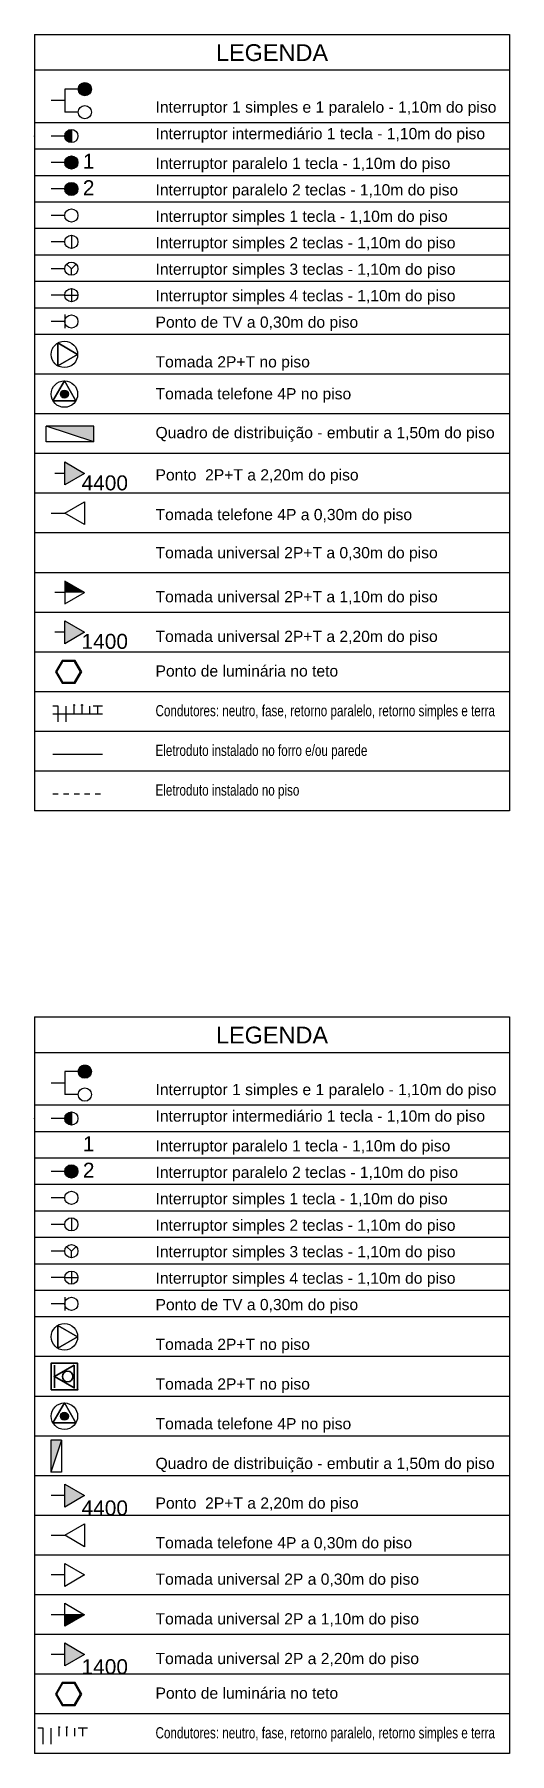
# Model space of a CAD drawing. Header units: millimetres. Extents: x 412 to 646, y 331 to 411.
# Drawn here: x 498.38 to 507.37, y 378.57 to 411.05 of the extents above; entities that cross this region are included whole.
import ezdxf
from ezdxf.enums import TextEntityAlignment as Align

# ---------------------------------------------------------------- set-up
doc = ezdxf.new("R2010")
doc.units = ezdxf.units.MM
doc.linetypes.add('CONTINU', pattern=[0])
doc.linetypes.add('HIDDEN2', pattern=[4.7625, 3.175, -1.5875])
for name, color, linetype in [('DI-Textos_do_quadro', 7, 'Continuous'), ('DI-Título_do_quadro', 1, 'Continuous'), ('E_INTERR', 6, 'Continuous'), ('E_LUMINO', 160, 'Continuous'), ('Elétrico', 5, 'Continuous'), ('P-SIMBOL', 6, 'Continuous'), ('Telefonia', 3, 'Continuous')]:
    doc.layers.add(name, color=color, linetype=linetype)
doc.layers.add('E_TOMADA', color=6, linetype='Continuous', lineweight=35)
doc.styles.add('ARIAL', font='arial.ttf')

# ---------------------------------------------------------------- blocks, each defined once
blk = doc.blocks.new('A$C700E70A8')
blk.add_line((-0.606, 0.116), (-0.606, -0.317))
at = {"linetype": 'Continuous'}
blk.add_lwpolyline([(-0.168, -0.35), (-0.668, -0.35), (-0.668, 0.15), (-0.168, 0.15)], close=True, dxfattribs=at)
blk.add_lwpolyline([(-0.231, 0.116), (-0.606, -0.1), (-0.231, -0.317), (-0.231, 0.116)], dxfattribs=at)
blk.add_circle((-0.356, -0.1), 0.1, dxfattribs=at)
for p in [(-0.668, 0.15), (-0.606, -0.1), (-0.168, -0.35)]:
    blk.add_point(p, dxfattribs=at)

msp = doc.modelspace()

# ---------------------------------------------------------------- hatches: boundary and pattern name
at = {"layer": 'Elétrico', "linetype": 'Continuous', "lineweight": -2}
msp.add_hatch(color=256, dxfattribs=at).paths.add_polyline_path([(499.508676, 403.349184), (499.508656, 403.648824), (498.605901, 403.648824)])
at = {"layer": 'Elétrico', "linetype": 'CONTINU'}
for points in [[(498.955056, 402.968978), (498.955056, 402.53598), (499.330056, 402.752479)], [(498.955056, 399.968978), (498.955056, 399.53598), (499.330056, 399.752479)]]:
    msp.add_hatch(color=256, dxfattribs=at).paths.add_polyline_path(points)
at = {"layer": 'Elétrico', "linetype": 'Continuous'}
msp.add_hatch(color=256, dxfattribs=at).paths.add_polyline_path([(499.330078, 400.502474), (498.955083, 400.718984), (498.955086, 400.502477)])
at = {"layer": 'Elétrico', "linetype": 'CONTINU'}
h = msp.add_hatch(color=256, dxfattribs=at)
h.paths.add_polyline_path([(498.904794, 398.787312), (499.154794, 398.787312), (499.279794, 399.003818), (499.154794, 399.220324), (498.904794, 399.220324), (498.779794, 399.003818)])
h.paths.add_polyline_path([(498.916341, 398.807312), (499.143247, 398.807312), (499.2567, 399.003818), (499.143247, 399.200324), (498.916341, 399.200324), (498.802888, 399.003818)], flags=16)
h = msp.add_hatch(color=256, dxfattribs=at)
h.paths.add_polyline_path([(498.904794, 379.474904), (499.154794, 379.474904), (499.279794, 379.69141), (499.154794, 379.907917), (498.904794, 379.907917), (498.779794, 379.69141)])
h.paths.add_polyline_path([(498.916341, 379.494904), (499.143247, 379.494904), (499.2567, 379.69141), (499.143247, 379.887917), (498.916341, 379.887917), (498.802888, 379.69141)], flags=16)
at = {"layer": 'P-SIMBOL', "linetype": 'Continuous', "lineweight": -2}
for points in [[(499.212578, 410.012424), (499.213053, 410.001532), (499.214477, 409.990723), (499.216836, 409.98008), (499.220115, 409.969682), (499.224287, 409.95961), (499.229321, 409.949939), (499.235179, 409.940745), (499.241815, 409.932095), (499.249181, 409.924057), (499.257219, 409.916692), (499.265868, 409.910055), (499.275063, 409.904197), (499.284733, 409.899163), (499.294806, 409.894991), (499.305203, 409.891713), (499.315847, 409.889353), (499.326656, 409.88793), (499.337548, 409.887455), (499.34844, 409.88793), (499.359249, 409.889353), (499.369893, 409.891713), (499.38029, 409.894991), (499.390363, 409.899164), (499.400033, 409.904198), (499.409228, 409.910055), (499.417877, 409.916692), (499.425915, 409.924058), (499.43328, 409.932096), (499.439917, 409.940745), (499.445775, 409.94994), (499.450809, 409.95961), (499.454981, 409.969683), (499.458259, 409.98008), (499.460619, 409.990724), (499.462042, 410.001533), (499.462518, 410.012424), (499.337548, 410.012425)], [(499.462547, 410.012424), (499.462072, 410.023316), (499.460649, 410.034125), (499.458289, 410.044769), (499.455011, 410.055166), (499.450839, 410.065238), (499.445805, 410.074909), (499.439947, 410.084104), (499.43331, 410.092753), (499.425945, 410.100791), (499.417907, 410.108156), (499.409258, 410.114793), (499.400063, 410.120651), (499.390393, 410.125685), (499.380321, 410.129857), (499.369923, 410.133135), (499.359279, 410.135495), (499.34847, 410.136918), (499.337579, 410.137394), (499.326687, 410.136918), (499.315878, 410.135495), (499.305234, 410.133136), (499.294837, 410.129857), (499.284764, 410.125685), (499.275094, 410.120651), (499.265899, 410.114793), (499.25725, 410.108156), (499.249212, 410.100791), (499.241846, 410.092753), (499.235209, 410.084104), (499.229352, 410.074909), (499.224318, 410.065239), (499.220146, 410.055166), (499.216867, 410.044769), (499.214508, 410.034125), (499.213085, 410.023316), (499.212609, 410.012424), (499.337578, 410.012425)], [(499.081087, 409.252479), (499.081093, 409.127479), (498.956093, 409.127479), (498.9571, 409.146877), (498.968087, 409.180778), (498.98008, 409.201778), (498.994088, 409.217777), (499.015084, 409.23378), (499.041085, 409.246078), (499.067086, 409.251778), (499.081093, 409.25148)], [(499.081087, 409.002479), (499.081093, 409.127479), (498.956093, 409.127479), (498.9571, 409.108177), (498.968087, 409.07428), (498.98008, 409.05328), (498.994088, 409.037277), (499.015084, 409.021278), (499.041085, 409.00898), (499.067086, 409.00328), (499.081093, 409.003578)], [(499.081087, 408.752479), (499.081093, 408.627479), (498.956093, 408.627479), (498.9571, 408.646877), (498.968087, 408.680778), (498.98008, 408.701778), (498.994088, 408.717777), (499.015084, 408.73378), (499.041085, 408.746078), (499.067086, 408.751777), (499.081093, 408.75148)], [(499.0811, 408.752479), (499.081093, 408.627479), (499.206093, 408.627479), (499.205086, 408.646877), (499.1941, 408.680778), (499.182107, 408.701778), (499.168099, 408.717777), (499.147103, 408.73378), (499.121102, 408.746078), (499.095101, 408.751777), (499.081093, 408.75148)], [(499.081087, 408.502479), (499.081093, 408.627479), (498.956093, 408.627479), (498.9571, 408.608177), (498.968087, 408.57428), (498.98008, 408.55328), (498.994088, 408.537277), (499.015084, 408.521278), (499.041085, 408.50898), (499.067086, 408.50328), (499.081093, 408.503578)], [(499.0811, 408.502479), (499.081093, 408.627479), (499.206093, 408.627479), (499.205086, 408.608177), (499.1941, 408.57428), (499.182107, 408.55328), (499.168099, 408.537277), (499.147103, 408.521278), (499.121102, 408.50898), (499.095101, 408.50328), (499.081093, 408.503578)], [(499.081087, 408.252479), (499.081093, 408.127479), (498.956093, 408.127479), (498.9571, 408.146877), (498.968087, 408.180778), (498.98008, 408.201778), (498.994088, 408.217777), (499.015084, 408.23378), (499.041085, 408.246078), (499.067086, 408.251777), (499.081093, 408.25148)], [(499.081087, 408.002479), (499.081093, 408.127479), (498.956093, 408.127479), (498.9571, 408.108177), (498.968087, 408.07428), (498.98008, 408.05328), (498.994088, 408.037277), (499.015084, 408.021278), (499.041085, 408.00898), (499.067086, 408.00328), (499.081093, 408.003578)], [(499.0811, 408.252479), (499.081093, 408.127479), (499.206093, 408.127479), (499.205086, 408.146877), (499.1941, 408.180778), (499.182107, 408.201778), (499.168099, 408.217777), (499.147103, 408.23378), (499.121102, 408.246078), (499.095101, 408.251777), (499.081093, 408.25148)], [(499.0811, 408.002479), (499.081093, 408.127479), (499.206093, 408.127479), (499.205086, 408.108177), (499.1941, 408.07428), (499.182107, 408.05328), (499.168099, 408.037277), (499.147103, 408.021278), (499.121102, 408.00898), (499.095101, 408.00328), (499.081093, 408.003578)], [(499.212578, 391.450016), (499.213053, 391.439125), (499.214477, 391.428316), (499.216836, 391.417672), (499.220115, 391.407274), (499.224287, 391.397202), (499.229321, 391.387532), (499.235179, 391.378337), (499.241815, 391.369687), (499.249181, 391.361649), (499.257219, 391.354284), (499.265868, 391.347647), (499.275063, 391.341789), (499.284733, 391.336755), (499.294806, 391.332583), (499.305203, 391.329305), (499.315847, 391.326945), (499.326656, 391.325522), (499.337548, 391.325047), (499.34844, 391.325522), (499.359249, 391.326945), (499.369893, 391.329305), (499.38029, 391.332584), (499.390363, 391.336756), (499.400033, 391.34179), (499.409228, 391.347648), (499.417877, 391.354284), (499.425915, 391.36165), (499.43328, 391.369688), (499.439917, 391.378337), (499.445775, 391.387532), (499.450809, 391.397202), (499.454981, 391.407275), (499.458259, 391.417672), (499.460619, 391.428316), (499.462042, 391.439125), (499.462518, 391.450016), (499.337548, 391.450017)], [(499.462547, 391.450016), (499.462072, 391.460908), (499.460649, 391.471717), (499.458289, 391.482361), (499.455011, 391.492758), (499.450839, 391.502831), (499.445805, 391.512501), (499.439947, 391.521696), (499.43331, 391.530345), (499.425945, 391.538383), (499.417907, 391.545748), (499.409258, 391.552385), (499.400063, 391.558243), (499.390393, 391.563277), (499.380321, 391.567449), (499.369923, 391.570728), (499.359279, 391.573087), (499.34847, 391.57451), (499.337579, 391.574986), (499.326687, 391.57451), (499.315878, 391.573087), (499.305234, 391.570728), (499.294837, 391.567449), (499.284764, 391.563277), (499.275094, 391.558243), (499.265899, 391.552385), (499.25725, 391.545749), (499.249212, 391.538383), (499.241846, 391.530345), (499.235209, 391.521696), (499.229352, 391.512501), (499.224318, 391.502831), (499.220146, 391.492758), (499.216867, 391.482361), (499.214508, 391.471717), (499.213085, 391.460908), (499.212609, 391.450016), (499.337578, 391.450017)], [(499.081087, 390.690072), (499.081093, 390.565072), (498.956093, 390.565072), (498.9571, 390.58447), (498.968087, 390.618371), (498.98008, 390.639371), (498.994088, 390.65537), (499.015084, 390.671373), (499.041085, 390.683671), (499.067086, 390.689371), (499.081093, 390.689073)], [(499.081087, 390.440072), (499.081093, 390.565072), (498.956093, 390.565072), (498.9571, 390.54577), (498.968087, 390.511873), (498.98008, 390.490873), (498.994088, 390.47487), (499.015084, 390.458871), (499.041085, 390.446573), (499.067086, 390.440873), (499.081093, 390.441171)], [(499.081087, 389.690072), (499.081093, 389.565072), (498.956093, 389.565072), (498.9571, 389.58447), (498.968087, 389.618371), (498.98008, 389.639371), (498.994088, 389.65537), (499.015084, 389.671373), (499.041085, 389.683671), (499.067086, 389.68937), (499.081093, 389.689073)], [(499.081087, 389.440072), (499.081093, 389.565072), (498.956093, 389.565072), (498.9571, 389.54577), (498.968087, 389.511873), (498.98008, 389.490873), (498.994088, 389.47487), (499.015084, 389.458871), (499.041085, 389.446573), (499.067086, 389.440873), (499.081093, 389.441171)], [(499.0811, 389.690072), (499.081093, 389.565072), (499.206093, 389.565072), (499.205086, 389.58447), (499.1941, 389.618371), (499.182107, 389.639371), (499.168099, 389.65537), (499.147103, 389.671373), (499.121102, 389.683671), (499.095101, 389.68937), (499.081093, 389.689073)], [(499.0811, 389.440072), (499.081093, 389.565072), (499.206093, 389.565072), (499.205086, 389.54577), (499.1941, 389.511873), (499.182107, 389.490873), (499.168099, 389.47487), (499.147103, 389.458871), (499.121102, 389.446573), (499.095101, 389.440873), (499.081093, 389.441171)], [(498.892635, 384.487527), (498.692875, 384.487514), (498.692875, 383.885677)], [(498.955085, 383.223574), (499.330086, 383.440072), (498.955086, 383.656572)], [(498.955085, 381.190072), (499.330086, 381.190072), (498.955086, 380.973572)], [(498.955065, 380.223572), (499.330056, 380.440072), (498.955056, 380.656571)]]:
    msp.add_hatch(color=256, dxfattribs=at).paths.add_polyline_path(points)
at = {"layer": 'Telefonia', "linetype": 'Continuous'}
for points in [[(499.024074, 404.252479, 1), (498.874074, 404.252479, 1)], [(499.024074, 384.940072, 1), (498.874074, 384.940072, 1)]]:
    msp.add_hatch(color=256, dxfattribs=at).paths.add_polyline_path(points)

# ---------------------------------------------------------------- linework, layer by layer
at = {"layer": 'E_INTERR', "linetype": 'Continuous'}
for p, q in [((498.381196, 411.048179), (507.369416, 411.048179)), ((507.369416, 411.048179), (507.369416, 397.877479)), ((498.381196, 410.377479), (507.369416, 410.377479)), ((507.369416, 410.298179), (507.369416, 396.377479)), ((507.369416, 409.377479), (498.381196, 409.377479)), ((507.369416, 408.877479), (498.381196, 408.877479)), ((507.369416, 408.377479), (498.381196, 408.377479)), ((507.369416, 407.877479), (498.381196, 407.877479)), ((507.369416, 407.877479), (498.381196, 407.877479)), ((507.369416, 407.377479), (498.381196, 407.377479)), ((507.369416, 406.877479), (498.381196, 406.877479)), ((507.369416, 406.377479), (498.381196, 406.377479)), ((498.956063, 406.120746), (499.206063, 406.120746)), ((499.081063, 406.245746), (499.081063, 405.995746)), ((507.369416, 405.877479), (498.381196, 405.877479)), ((507.369416, 405.377479), (498.381196, 405.377479)), ((507.369416, 404.627479), (498.381196, 404.627479)), ((507.369416, 403.877479), (498.381196, 403.877479)), ((507.369416, 403.127479), (498.381196, 403.127479)), ((507.369416, 402.377479), (498.381196, 402.377479)), ((507.369416, 401.627479), (498.381196, 401.627479)), ((507.369416, 400.877479), (498.381196, 400.877479)), ((507.369416, 400.127479), (498.381196, 400.127479)), ((507.369416, 399.377479), (498.381196, 399.377479)), ((507.369416, 398.627479), (498.381196, 398.627479)), ((507.369416, 397.877479), (498.381196, 397.877479)), ((507.369416, 397.127479), (498.381196, 397.127479)), ((507.369416, 396.377479), (498.381196, 396.377479)), ((498.381196, 392.485772), (498.381196, 378.565072)), ((498.381196, 392.485772), (507.369416, 392.485772)), ((507.369416, 392.485772), (507.369416, 379.315072)), ((498.381196, 391.815072), (507.369416, 391.815072)), ((507.369416, 391.735772), (507.369416, 378.565072)), ((498.956063, 387.558338), (499.206063, 387.558338)), ((499.081063, 387.683338), (499.081063, 387.433338)), ((507.369416, 380.065072), (498.381196, 380.065072)), ((507.369416, 379.315072), (498.381196, 379.315072)), ((507.369416, 378.565072), (498.381196, 378.565072))]:
    msp.add_line(p, q, dxfattribs=at)
at = {"layer": 'E_INTERR', "color": 7, "linetype": 'Continuous'}
for p, q in [((507.369416, 390.815072), (498.381196, 390.815072)), ((507.369416, 390.315072), (498.381196, 390.315072)), ((507.369416, 389.815072), (498.381196, 389.815072)), ((507.369416, 389.315072), (498.381196, 389.315072)), ((507.369416, 389.315072), (498.381196, 389.315072)), ((507.369416, 388.815072), (498.381196, 388.815072)), ((507.369416, 388.315072), (498.381196, 388.315072)), ((507.369416, 387.815072), (498.381196, 387.815072)), ((507.369416, 387.315072), (498.381196, 387.315072)), ((507.369416, 386.815072), (498.381196, 386.815072)), ((507.369416, 386.065072), (498.381196, 386.065072)), ((507.369416, 385.315072), (498.381196, 385.315072)), ((507.369416, 384.565072), (498.381196, 384.565072)), ((507.369416, 383.815072), (498.381196, 383.815072)), ((507.369416, 383.065072), (498.381196, 383.065072)), ((507.369416, 382.315072), (498.381196, 382.315072)), ((507.369416, 381.565072), (498.381196, 381.565072)), ((507.369416, 380.815072), (498.381196, 380.815072))]:
    msp.add_line(p, q, dxfattribs=at)
at = {"layer": 'E_INTERR', "linetype": 'Continuous'}
for p in [(498.381196, 409.127479), (498.381196, 390.565072)]:
    msp.add_point(p, dxfattribs=at)
at = {"layer": 'Elétrico', "linetype": 'Continuous', "lineweight": -2}
for p, q in [((499.508656, 403.349183), (498.605901, 403.648824)), ((498.605901, 403.349183), (498.605901, 403.648824)), ((499.508656, 403.648824), (498.605901, 403.648824)), ((499.508656, 403.349183), (499.508656, 403.648824)), ((499.508656, 403.349183), (498.605901, 403.349183)), ((498.955056, 402.53598), (498.955056, 402.968978)), ((498.955056, 402.968978), (499.330056, 402.752479)), ((499.330056, 402.752479), (498.955056, 402.53598)), ((498.955056, 399.53598), (498.955056, 399.968978)), ((498.955056, 399.968978), (499.330056, 399.752479)), ((499.330056, 399.752479), (498.955056, 399.53598))]:
    msp.add_line(p, q, dxfattribs=at)
at = {"layer": 'Elétrico', "linetype": 'Continuous'}
for p, q in [((498.955056, 402.752479), (498.767559, 402.752479)), ((498.955086, 400.502479), (498.767589, 400.502479)), ((498.955056, 399.752479), (498.767559, 399.752479)), ((498.832418, 398.357944), (498.732428, 398.357944)), ((498.832418, 398.057944), (498.832418, 398.357944)), ((498.982418, 398.057944), (498.982418, 398.357944)), ((499.132418, 398.208012), (499.132418, 398.35808)), ((499.282418, 398.207944), (499.282418, 398.358012)), ((499.432418, 398.207944), (499.432418, 398.358012)), ((499.669909, 398.358012), (499.494926, 398.358012)), ((499.582418, 398.208012), (499.582418, 398.358012)), ((498.547788, 379.045537), (498.447798, 379.045537)), ((498.547788, 378.745537), (498.547788, 379.045537)), ((498.697788, 378.745537), (498.697788, 379.045537)), ((498.847788, 378.895604), (498.847788, 379.045672)), ((498.997788, 378.895537), (498.997788, 379.045604)), ((499.147788, 378.895537), (499.147788, 379.045604)), ((499.385279, 379.045604), (499.210296, 379.045604)), ((499.297788, 378.895604), (499.297788, 379.045604))]:
    msp.add_line(p, q, dxfattribs=at)
at = {"layer": 'Elétrico', "linetype": 'CONTINU'}
for p, q in [((498.732428, 398.207944), (499.669909, 398.207944)), ((498.732428, 397.446605), (499.669909, 397.446605))]:
    msp.add_line(p, q, dxfattribs=at)
at = {"layer": 'Elétrico', "linetype": 'HIDDEN2', "ltscale": 0.025}
msp.add_line((498.732428, 396.696605), (499.669909, 396.696605), dxfattribs=at)
at = {"layer": 'Elétrico', "linetype": 'Continuous'}
for points in [[(498.824081, 405.002479), (498.824081, 405.002479), (498.824081, 405.218979), (499.199081, 405.002479), (498.824081, 404.785979), (498.824081, 405.002479)], [(498.904794, 398.787312), (499.154794, 398.787312), (499.279794, 399.003818), (499.154794, 399.220324), (498.904794, 399.220324), (498.779794, 399.003818), (498.904794, 398.787312)], [(498.824081, 386.440072), (498.824081, 386.440072), (498.824081, 386.656572), (499.199081, 386.440072), (498.824081, 386.223572), (498.824081, 386.440072)], [(498.904794, 379.474904), (499.154794, 379.474904), (499.279794, 379.69141), (499.154794, 379.907917), (498.904794, 379.907917), (498.779794, 379.69141), (498.904794, 379.474904)]]:
    msp.add_lwpolyline(points, dxfattribs=at)
for points in [[(498.824081, 405.218979), (498.824081, 404.785979), (499.199081, 405.002479), (498.824081, 405.218979, 1.732025404)], [(498.955089, 400.285974), (499.330086, 400.502479), (498.955083, 400.718984), (498.955089, 400.285974, 1.732025404)], [(498.824081, 386.656572), (498.824081, 386.223572), (499.199081, 386.440072), (498.824081, 386.656572, 1.732025404)]]:
    msp.add_lwpolyline(points, format="xyb", dxfattribs=at)
for points in [[(498.916341, 398.807312), (499.143247, 398.807312), (499.2567, 399.003818), (499.143247, 399.200324), (498.916341, 399.200324), (498.802888, 399.003818)], [(498.916341, 379.494904), (499.143247, 379.494904), (499.2567, 379.69141), (499.143247, 379.887917), (498.916341, 379.887917), (498.802888, 379.69141)]]:
    msp.add_lwpolyline(points, close=True, dxfattribs=at)
for centre, radius in [((498.949074, 405.002479), 0.250007), ((499.132418, 398.376762), 0.009375), ((499.282418, 398.376762), 0.009375), ((498.949074, 386.440072), 0.250007), ((498.847788, 379.064354), 0.009375), ((498.997788, 379.064354), 0.009375)]:
    msp.add_circle(centre, radius, dxfattribs=at)
at = {"layer": 'P-SIMBOL', "linetype": 'Continuous'}
msp.add_line((498.381196, 411.048179), (498.381196, 396.377479), dxfattribs=at)
at = {"layer": 'P-SIMBOL', "linetype": 'Continuous', "lineweight": -2}
for p, q in [((498.956063, 410.012424), (498.956063, 409.579424)), ((499.212075, 410.012424), (498.956063, 410.012424)), ((498.956063, 409.795923), (498.699074, 409.795923)), ((499.212075, 409.579424), (498.956063, 409.579424)), ((498.956093, 409.127479), (498.699074, 409.127479)), ((499.081093, 409.252479), (499.081093, 409.002479)), ((499.081093, 408.752479), (499.081093, 408.502479)), ((498.956093, 408.627479), (498.699074, 408.627479)), ((498.956093, 408.127479), (498.699074, 408.127479)), ((499.081093, 408.252479), (499.081093, 408.002479)), ((498.956063, 407.627479), (498.699074, 407.627479)), ((498.956063, 407.127479), (498.699074, 407.127479)), ((499.081063, 407.252479), (499.081063, 407.002479)), ((499.081063, 406.620746), (498.992074, 406.709144)), ((499.081063, 406.620746), (499.169076, 406.709144)), ((498.956063, 406.620746), (498.699074, 406.620746)), ((499.081063, 406.495746), (499.081063, 406.620746)), ((498.956063, 406.120746), (498.699074, 406.120746)), ((498.956093, 405.753848), (498.956093, 405.496829)), ((498.956093, 405.624339), (498.699074, 405.624339)), ((498.955086, 400.718978), (499.330086, 400.502479)), ((498.956063, 391.450017), (498.956063, 391.017017)), ((499.212075, 391.450017), (498.956063, 391.450017)), ((498.956063, 391.233516), (498.699074, 391.233516)), ((499.212075, 391.017017), (498.956063, 391.017017)), ((498.956093, 390.565072), (498.699074, 390.565072)), ((499.081093, 390.690072), (499.081093, 390.440072)), ((498.956093, 389.565072), (498.699074, 389.565072)), ((499.081093, 389.690072), (499.081093, 389.440072)), ((498.956063, 389.065072), (498.699074, 389.065072)), ((498.956063, 388.565072), (498.699074, 388.565072)), ((499.081063, 388.690072), (499.081063, 388.440072)), ((498.956063, 388.058338), (498.699074, 388.058338)), ((499.081063, 388.058338), (498.992074, 388.146736)), ((499.081063, 388.058338), (499.169076, 388.146736)), ((499.081063, 387.933338), (499.081063, 388.058338)), ((498.956063, 387.558338), (498.699074, 387.558338)), ((498.956093, 387.061931), (498.699074, 387.061931)), ((498.956093, 387.19144), (498.956093, 386.934421)), ((498.892636, 384.487514), (498.692875, 383.885677)), ((498.692875, 384.487514), (498.692875, 383.885677)), ((498.892636, 384.487514), (498.692875, 384.487514)), ((498.892636, 384.487514), (498.892636, 383.885677)), ((498.892636, 383.885677), (498.692875, 383.885677)), ((498.955086, 383.656572), (499.330086, 383.440072)), ((498.955086, 383.223573), (498.955086, 383.656572)), ((498.955086, 383.440072), (498.699074, 383.440072)), ((499.330086, 383.440072), (498.955086, 383.223573)), ((498.699074, 382.690072), (498.955086, 382.690072)), ((498.955086, 382.690072), (499.330086, 382.906571)), ((499.330086, 382.473573), (498.955086, 382.690072)), ((499.330086, 382.906571), (499.330086, 382.473573)), ((498.955086, 381.723569), (498.955086, 382.156571)), ((498.955086, 382.156571), (499.330086, 381.940072)), ((498.955086, 381.940072), (498.699074, 381.940072)), ((499.330086, 381.940072), (498.955086, 381.723569)), ((498.955086, 380.973572), (498.955086, 381.406571)), ((498.955086, 381.406571), (499.330086, 381.190072)), ((498.955086, 381.190072), (498.699074, 381.190072)), ((499.330086, 381.190072), (498.955086, 380.973572)), ((499.330086, 381.190072), (498.955086, 381.190072)), ((498.955056, 380.440072), (498.699074, 380.440072)), ((498.955056, 380.223573), (498.955056, 380.656571)), ((498.955056, 380.656571), (499.330056, 380.440072)), ((499.330056, 380.440072), (498.955056, 380.223573))]:
    msp.add_line(p, q, dxfattribs=at)
at = {"layer": 'P-SIMBOL', "linetype": 'Continuous', "lineweight": 0}
for p, q in [((499.337548, 410.012425), (499.212578, 410.012424)), ((499.337578, 410.012425), (499.212609, 410.012424)), ((499.337548, 410.012425), (499.462518, 410.012424)), ((499.337578, 410.012425), (499.462547, 410.012424)), ((499.337548, 391.450017), (499.212578, 391.450016)), ((499.337578, 391.450017), (499.212609, 391.450016)), ((499.337548, 391.450017), (499.462518, 391.450016)), ((499.337578, 391.450017), (499.462547, 391.450016))]:
    msp.add_line(p, q, dxfattribs=at)
at = {"layer": 'P-SIMBOL', "linetype": 'Continuous', "lineweight": -2}
for centre in [(499.337075, 410.012424), (499.337075, 409.579424), (499.081093, 409.127479), (499.081093, 408.627479), (499.081093, 408.127479), (499.081063, 407.627479), (499.081063, 407.127479), (499.081063, 406.620746), (499.081063, 406.120746), (499.081093, 405.624339), (499.337075, 391.450017), (499.337075, 391.017017), (499.081093, 390.565072), (499.081093, 389.565072), (499.081063, 389.065072), (499.081063, 388.565072), (499.081063, 388.058338), (499.081063, 387.558338), (499.081093, 387.061931)]:
    msp.add_circle(centre, 0.125, dxfattribs=at)
at = {"layer": 'P-SIMBOL', "linetype": 'Continuous', "lineweight": 0}
for centre, radius, start, end in [((499.337548, 410.012425), 0.12497, 180.0001553, 359.9998461), ((499.337578, 410.012425), 0.124969, 359.9998461, 180.0001553), ((499.337548, 391.450017), 0.12497, 180.0001553, 359.9998461), ((499.337578, 391.450017), 0.124969, 359.9998461, 180.0001553)]:
    msp.add_arc(centre, radius, start, end, dxfattribs=at)
at = {"layer": 'Telefonia', "linetype": 'Continuous', "lineweight": -2}
for p, q in [((498.955086, 402.002479), (499.330086, 402.218978)), ((499.330086, 402.218978), (499.330086, 401.78598)), ((498.699074, 402.002479), (498.955086, 402.002479)), ((499.330086, 401.78598), (498.955086, 402.002479))]:
    msp.add_line(p, q, dxfattribs=at)
at = {"layer": 'Telefonia', "linetype": 'Continuous'}
for points in [[(498.949074, 404.127487), (498.949074, 404.127487), (498.732574, 404.127487), (498.949074, 404.502487), (499.165574, 404.127487), (498.949074, 404.127487)], [(498.949074, 384.815079), (498.949074, 384.815079), (498.732574, 384.815079), (498.949074, 385.190079), (499.165574, 384.815079), (498.949074, 384.815079)]]:
    msp.add_lwpolyline(points, dxfattribs=at)
for points in [[(498.732574, 404.127487), (499.165574, 404.127487), (498.949074, 404.502487), (498.732574, 404.127487, 1.732025404)], [(498.732574, 384.815079), (499.165574, 384.815079), (498.949074, 385.190079), (498.732574, 384.815079, 1.732025404)]]:
    msp.add_lwpolyline(points, format="xyb", dxfattribs=at)
for centre, radius in [((498.949074, 404.252479), 0.250007), ((498.949074, 404.252479), 0.075), ((498.949074, 384.940072), 0.250007), ((498.949074, 384.940072), 0.075)]:
    msp.add_circle(centre, radius, dxfattribs=at)

# ---------------------------------------------------------------- block references
at = {"layer": 'E_TOMADA', "linetype": 'Continuous'}
msp.add_blockref('A$C700E70A8', (499.367538, 385.790522), dxfattribs=at)

# ---------------------------------------------------------------- texts
at = {"layer": 'DI-Textos_do_quadro', "linetype": 'Continuous', "lineweight": -2, "style": 'ARIAL'}
for s, p in [('Interruptor 1 simples e 1 paralelo - 1,10m do piso', (500.672743, 409.504813)), ('Interruptor intermediário 1 tecla - 1,10m do piso', (500.672743, 409.004813)), ('Interruptor paralelo 1 tecla - 1,10m do piso', (500.672743, 408.442111)), ('Interruptor paralelo 2 teclas - 1,10m do piso', (500.672743, 407.942111)), ('Interruptor simples 1 tecla - 1,10m do piso', (500.672743, 407.442111)), ('Interruptor simples 2 teclas - 1,10m do piso', (500.672743, 406.942111)), ('Interruptor simples 3 teclas - 1,10m do piso', (500.672743, 406.442111)), ('Interruptor simples 4 teclas - 1,10m do piso', (500.672743, 405.942111)), ('Ponto de TV a 0,30m do piso', (500.672743, 405.442111)), ('Tomada 2P+T no piso', (500.672743, 404.692111)), ('Tomada telefone 4P no piso', (500.672743, 404.088867)), ('Quadro de distribuição - embutir a 1,50m do piso', (500.672743, 403.355305)), ('Ponto  2P+T a 2,20m do piso', (500.672743, 402.556347)), ('Tomada telefone 4P a 0,30m do piso', (500.672743, 401.806347)), ('Tomada universal 2P+T a 0,30m do piso ', (500.672743, 401.08641)), ('Tomada universal 2P+T a 1,10m do piso ', (500.672743, 400.254813)), ('Tomada universal 2P+T a 2,20m do piso', (500.672743, 399.504813)), ('Ponto de luminária no teto', (500.672743, 398.851421)), ('Interruptor 1 simples e 1 paralelo - 1,10m do piso', (500.672743, 390.942405)), ('Interruptor intermediário 1 tecla - 1,10m do piso', (500.672743, 390.442405)), ('Interruptor paralelo 1 tecla - 1,10m do piso', (500.672743, 389.879703)), ('Interruptor paralelo 2 teclas - 1,10m do piso', (500.672743, 389.379703)), ('Interruptor simples 1 tecla - 1,10m do piso', (500.672743, 388.879703)), ('Interruptor simples 2 teclas - 1,10m do piso', (500.672743, 388.379703)), ('Interruptor simples 3 teclas - 1,10m do piso', (500.672743, 387.879703)), ('Interruptor simples 4 teclas - 1,10m do piso', (500.672743, 387.379703)), ('Ponto de TV a 0,30m do piso', (500.672743, 386.879703)), ('Tomada 2P+T no piso', (500.672743, 386.129703)), ('Tomada 2P+T no piso', (500.672743, 385.379703)), ('Tomada telefone 4P no piso', (500.672743, 384.629703)), ('Quadro de distribuição - embutir a 1,50m do piso', (500.672743, 383.879703)), ('Ponto  2P+T a 2,20m do piso', (500.672743, 383.129703)), ('Tomada telefone 4P a 0,30m do piso', (500.672743, 382.379703)), ('Tomada universal 2P a 0,30m do piso ', (500.672743, 381.692405)), ('Tomada universal 2P a 1,10m do piso ', (500.672743, 380.942405)), ('Tomada universal 2P a 2,20m do piso', (500.672743, 380.192405)), ('Ponto de luminária no teto', (500.672743, 379.539013))]:
    msp.add_text(s, height=0.21179999, dxfattribs=at).set_placement(p, align=Align.BOTTOM_LEFT)
at = {"layer": 'DI-Textos_do_quadro', "linetype": 'Continuous', "lineweight": -2, "style": 'ARIAL', "width": 0.745}
for s, p in [('Condutores: neutro, fase, retorno paralelo, retorno simples e terra', (500.672743, 398.101421)), ('Eletroduto instalado no forro e/ou parede', (500.672743, 397.351421)), ('Eletroduto instalado no piso', (500.672743, 396.601421)), ('Condutores: neutro, fase, retorno paralelo, retorno simples e terra', (500.672743, 378.789013))]:
    msp.add_text(s, height=0.21179999, dxfattribs=at).set_placement(p, align=Align.BOTTOM_LEFT)
at = {"layer": 'DI-Título_do_quadro', "color": 7, "linetype": 'Continuous', "lineweight": -2, "style": 'ARIAL'}
for p in [(502.875743, 410.449494), (502.875743, 391.887087)]:
    msp.add_text('LEGENDA', height=0.3177, dxfattribs=at).set_placement(p, align=Align.BOTTOM_CENTER)
at = {"layer": 'E_LUMINO', "linetype": 'Continuous', "lineweight": -2, "style": 'ARIAL'}
msp.add_text('1400', height=0.2824, dxfattribs=at).set_placement((499.712743, 399.354196), align=Align.BOTTOM_CENTER)
at = {"layer": 'Elétrico', "linetype": 'Continuous', "lineweight": -2, "style": 'ARIAL'}
msp.add_text('4400', height=0.2824, dxfattribs=at).set_placement((499.712743, 402.348305), align=Align.BOTTOM_CENTER)
at = {"layer": 'P-SIMBOL', "linetype": 'Continuous', "lineweight": -2, "style": 'ARIAL'}
for s, p in [('1', (499.298822, 408.424934)), ('2', (499.298822, 407.924934)), ('1', (499.298822, 389.862526)), ('2', (499.298822, 389.362526))]:
    msp.add_text(s, height=0.2824, dxfattribs=at).set_placement(p, align=Align.BOTTOM_LEFT)
for s, p in [('4400', (499.712743, 382.981469)), ('1400', (499.712743, 379.981469))]:
    msp.add_text(s, height=0.2824, dxfattribs=at).set_placement(p, align=Align.BOTTOM_CENTER)

doc.saveas('drawing.dxf')
